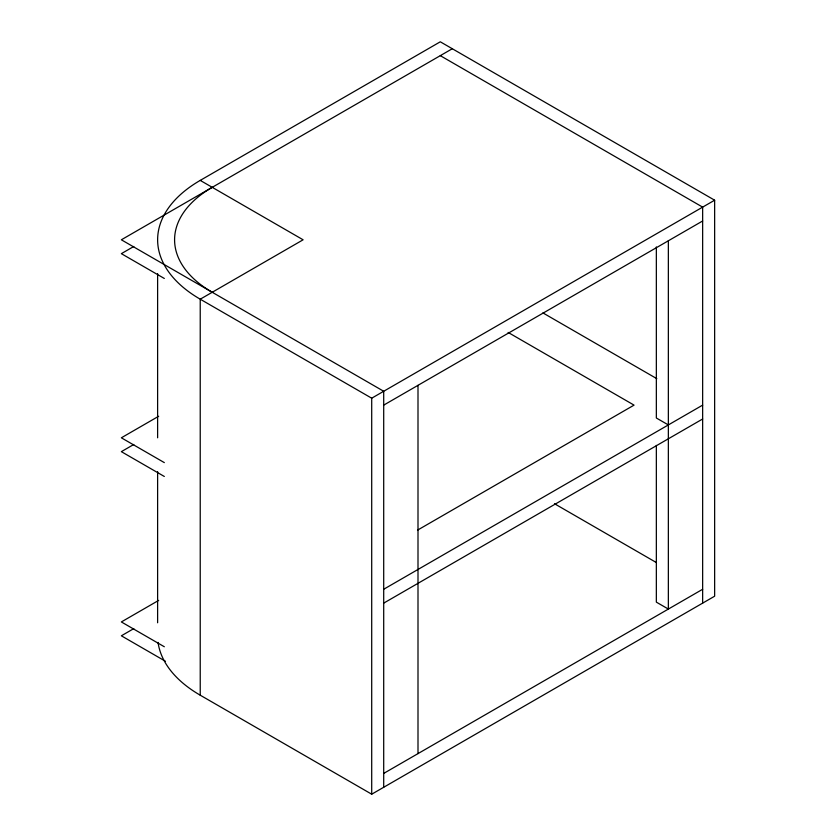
<?xml version="1.0" encoding="UTF-8"?>
<svg xmlns="http://www.w3.org/2000/svg" width="836" height="836" viewBox="0 0 836 836"><rect width="100%" height="100%" fill="white"/><g stroke="black" fill="none" stroke-linecap="round" stroke-linejoin="round"><path stroke-width="1.25" d="M200.232 695.197L200.232 299.194A145.495 84.008 0 0 1 200.232 180.398L440.29 41.8L714.644 200.201L714.644 596.204L371.706 794.2L200.232 695.197A145.495 84.008 0 0 1 158.056 642.393M452.297 48.728L121.356 239.796L383.703 391.269L383.703 787.272M133.791 246.474L121.356 253.663L164.326 278.472M158.673 416.255L121.356 437.803L164.326 462.611M133.791 444.48L121.356 451.659L164.326 476.468M200.232 180.398L303.113 239.796L200.232 299.194L371.706 398.197L714.644 200.201M383.703 405.126L702.648 220.986M158.673 600.394L121.356 621.942L164.326 646.75M133.791 628.62L121.356 635.799L165.455 661.266M417.54 530.139L634.054 405.126L508.121 332.425M383.703 589.265L702.648 405.126M383.703 603.132L702.648 418.993M383.703 773.415L702.648 589.275M440.29 55.657L702.648 207.129L702.648 603.132M542.909 312.904L656.814 378.666M668.351 424.928L656.344 418L656.344 246.923M554.508 503.742L656.281 562.503M668.351 240.789L668.351 609.068L656.344 602.139L656.344 445.421M418 385.323L418 753.612M371.706 398.197L371.706 794.2M157.617 273.665L157.617 437.803M157.617 471.671L157.617 622.778M212.229 292.266A128.525 74.205 0 0 1 212.229 187.327"/></g></svg>
